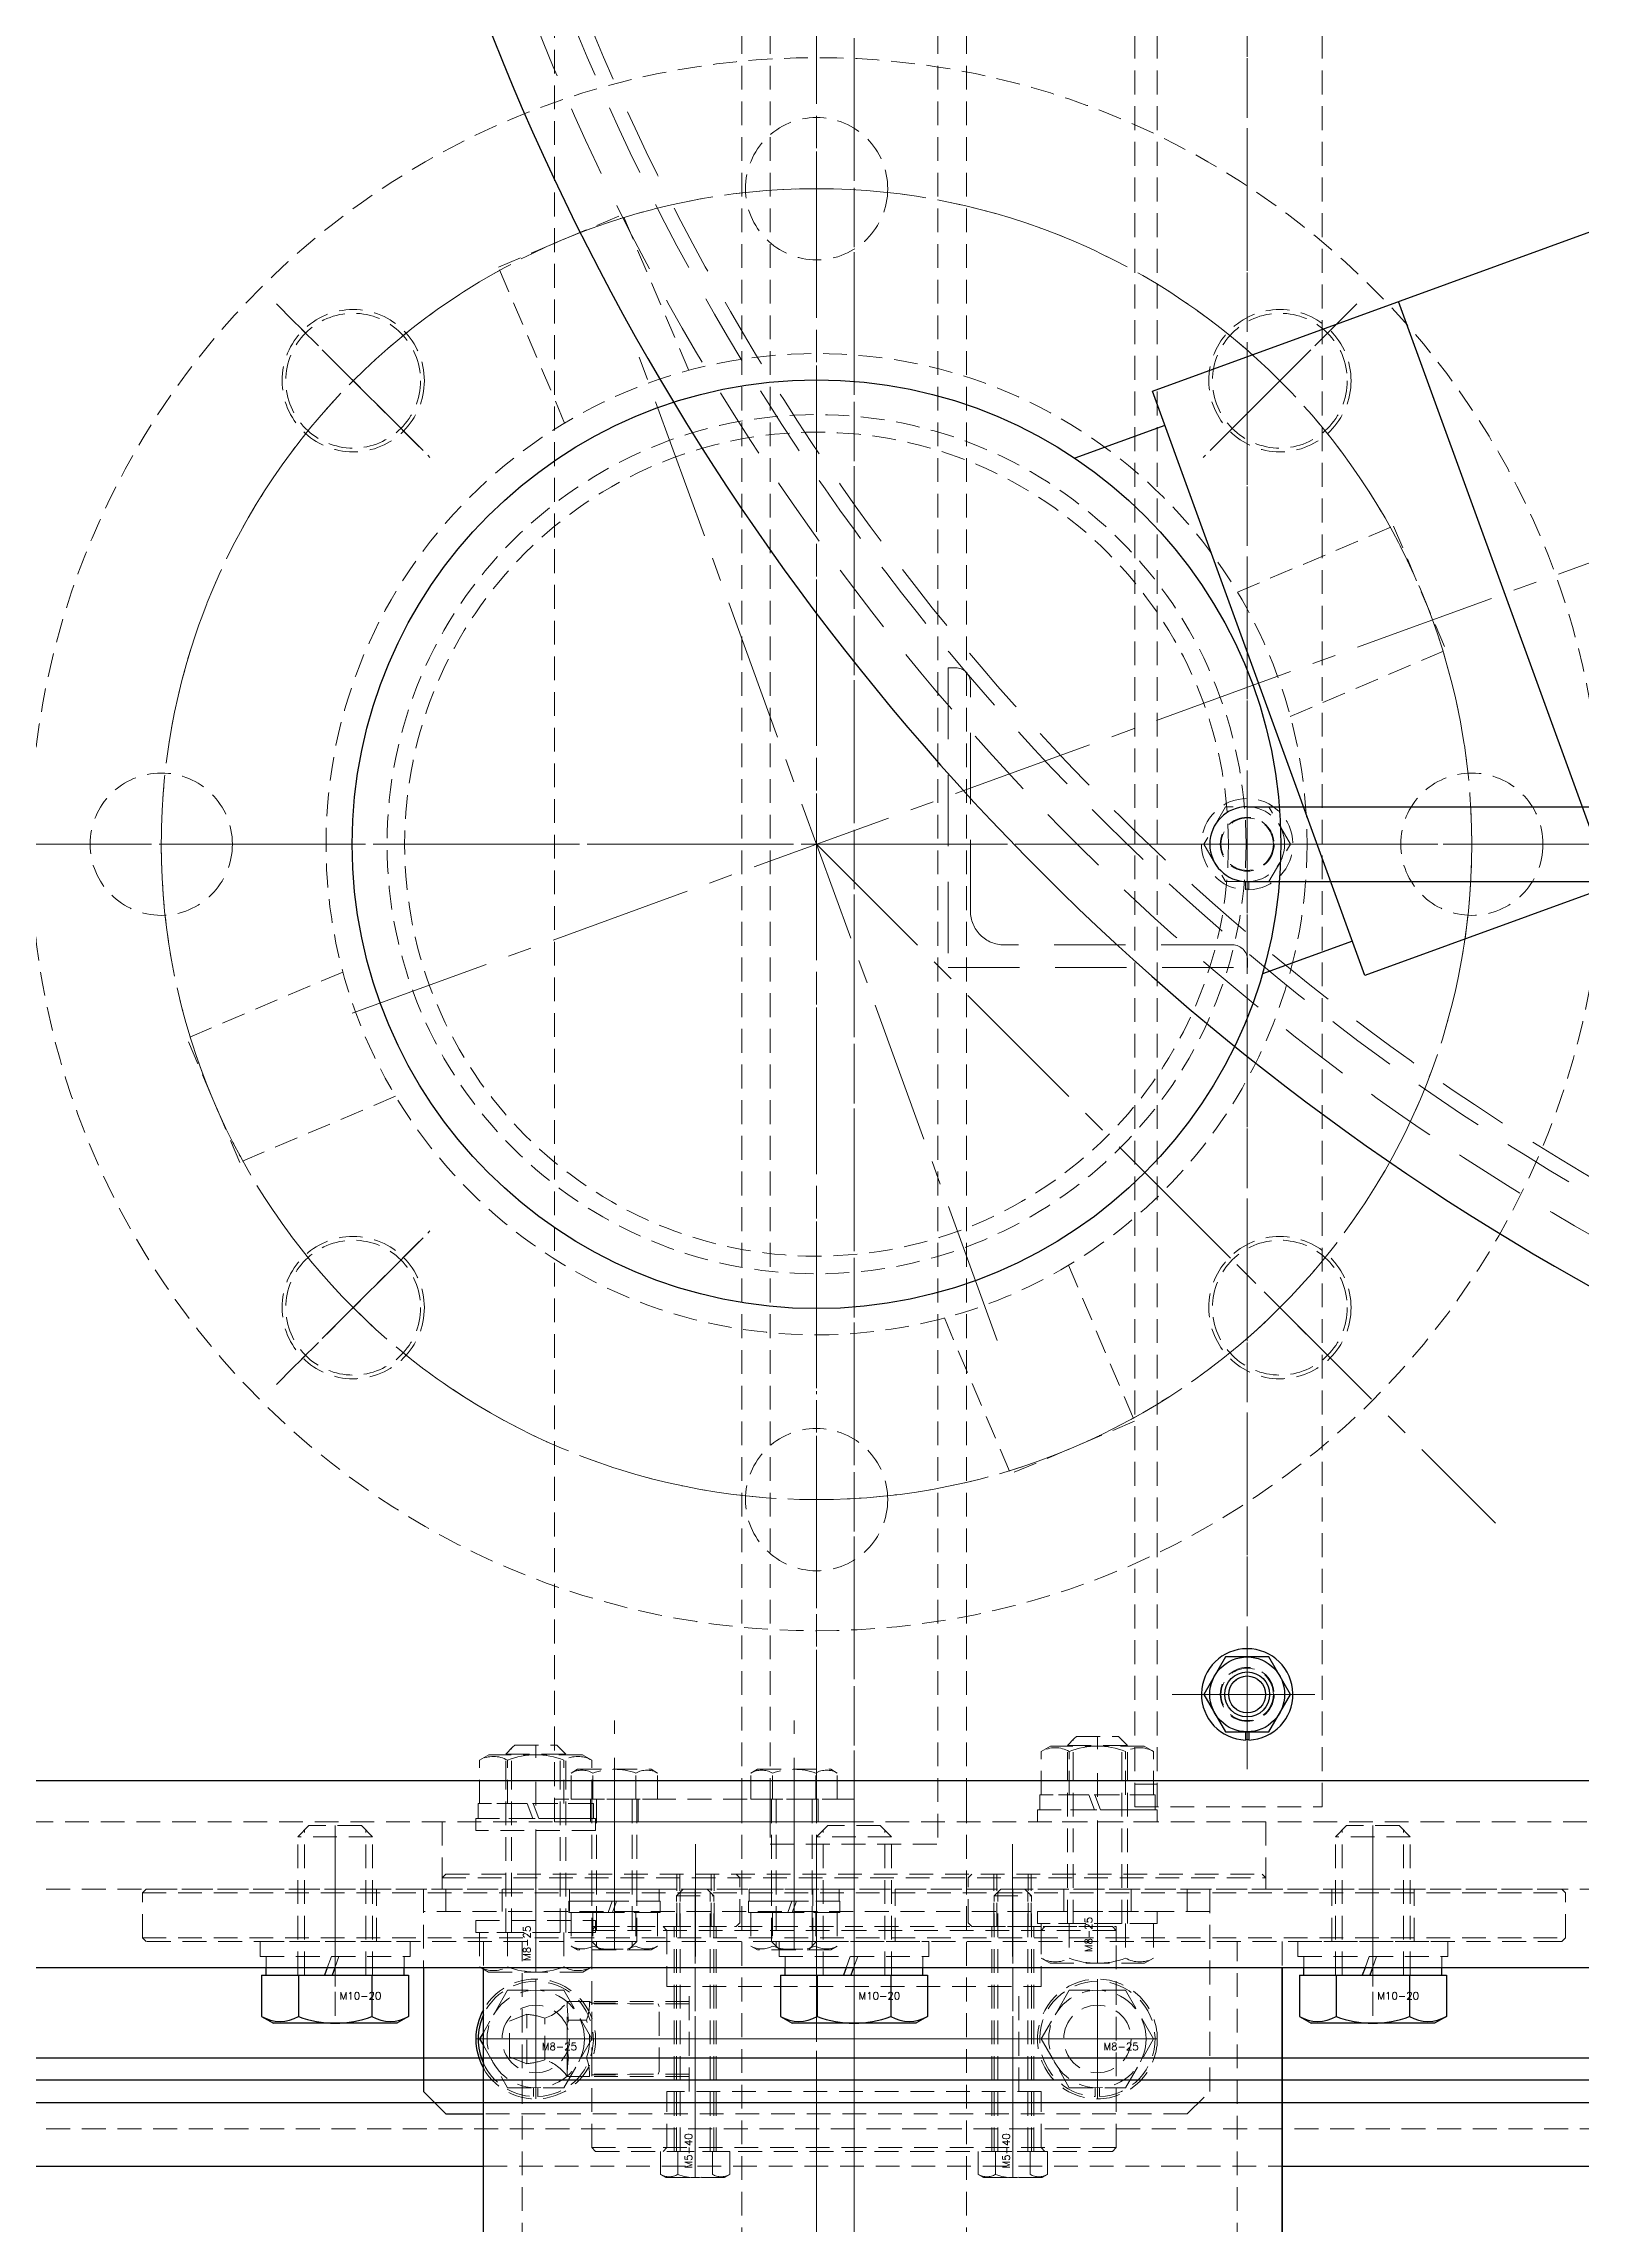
# Model space of a CAD drawing. Header units: millimetres. Extents: x 0 to 10987, y 0 to 7892.
# Drawn here: x 2085.9 to 2291.2, y 6284.7 to 6575.8 of the extents above; entities that cross this region are included whole.
import ezdxf

# ---------------------------------------------------------------- set-up
doc = ezdxf.new("R2010")
doc.units = ezdxf.units.MM
doc.linetypes.add('CENTER2', pattern=[28.575, 19.05, -3.175, 3.175, -3.175])
doc.linetypes.add('HIDDEN2', pattern=[4.7625, 3.175, -1.5875])
for name, color, linetype, lineweight in [('01_外形線', 7, 'Continuous', 25), ('03_かくれ線', 6, 'HIDDEN2', 13), ('04_中心線', 1, 'CENTER2', 9)]:
    doc.layers.add(name, color=color, linetype=linetype, lineweight=lineweight)
doc.styles.add('KSS_TXT', font='txt.shx', dxfattribs={"bigfont": 'extfont2.shx'})

msp = doc.modelspace()

# ---------------------------------------------------------------- linework, layer by layer
at = {"layer": '01_外形線'}
for p, q in [((2295.193, 6463.401), (2266.805, 6541.396)), ((2235.591, 6524.844), (2223.564, 6520.466)), ((2246.578, 6473.942), (2366.578, 6473.942)), ((2246.578, 6463.942), (2366.578, 6463.942)), ((2260.642, 6456.017), (2248.615, 6451.639)), ((2243.691, 6360.442), (2240.805, 6355.442)), ((2249.465, 6360.442), (2243.691, 6360.442)), ((2252.352, 6355.442), (2249.465, 6360.442)), ((2240.805, 6355.442), (2243.691, 6350.442)), ((2249.465, 6350.442), (2252.352, 6355.442)), ((2243.691, 6350.442), (2249.465, 6350.442)), ((2246.353, 6350.442), (2246.353, 6349.346)), ((2246.803, 6350.442), (2246.803, 6349.346)), ((2114.981, 6317.942), (2114.981, 6312.445)), ((2114.981, 6317.942), (2134.611, 6317.942)), ((2115.596, 6317.942), (2115.596, 6318.942)), ((2119.889, 6317.942), (2119.889, 6312.445)), ((2123.75, 6318.942), (2123.386, 6317.942)), ((2124.75, 6318.942), (2124.386, 6317.942)), ((2129.704, 6317.942), (2129.704, 6312.445)), ((2133.996, 6317.942), (2133.996, 6318.942)), ((2134.611, 6317.942), (2134.611, 6312.445)), ((2144.585, 6267.442), (2144.585, 6318.942)), ((2184.263, 6317.942), (2184.263, 6312.445)), ((2184.263, 6317.942), (2203.893, 6317.942)), ((2184.878, 6317.942), (2184.878, 6318.942)), ((2189.171, 6317.942), (2189.171, 6312.445)), ((2193.032, 6318.942), (2192.668, 6317.942)), ((2194.032, 6318.942), (2193.668, 6317.942)), ((2198.986, 6317.942), (2198.986, 6312.445)), ((2203.278, 6317.942), (2203.278, 6318.942)), ((2203.893, 6317.942), (2203.893, 6312.445)), ((2251.228, 6267.442), (2251.228, 6318.942)), ((2251.228, 6318.942), (2251.228, 6267.442)), ((2253.545, 6317.942), (2253.545, 6312.445)), ((2253.545, 6317.942), (2273.175, 6317.942)), ((2254.16, 6317.942), (2254.16, 6318.942)), ((2258.453, 6317.942), (2258.453, 6312.445)), ((2262.314, 6318.942), (2261.95, 6317.942)), ((2263.314, 6318.942), (2262.95, 6317.942)), ((2268.268, 6317.942), (2268.268, 6312.445)), ((2272.56, 6317.942), (2272.56, 6318.942)), ((2273.175, 6317.942), (2273.175, 6312.445)), ((2114.981, 6312.445), (2116.546, 6311.542)), ((2133.046, 6311.542), (2116.546, 6311.542)), ((2134.611, 6312.445), (2133.046, 6311.542)), ((2184.263, 6312.445), (2185.828, 6311.542)), ((2202.328, 6311.542), (2185.828, 6311.542)), ((2203.893, 6312.445), (2202.328, 6311.542)), ((2253.545, 6312.445), (2255.11, 6311.542)), ((2271.61, 6311.542), (2255.11, 6311.542)), ((2273.175, 6312.445), (2271.61, 6311.542)), ((2144.585, 6310.329), (2144.073, 6309.442)), ((2144.073, 6309.442), (2144.585, 6308.555)), ((2029.078, 6306.942), (2829.078, 6306.942)), ((2029.078, 6300.942), (2829.078, 6300.942)), ((2251.228, 6292.442), (2349.078, 6292.442))]:
    msp.add_line(p, q, dxfattribs=at)
msp.add_lwpolyline([(2147.578, 6625.423), (2143.53, 6625.423, 0.4933243), (2133.872, 6612.829, 0.7668698), (2771.284, 6612.829, 0.4933243), (2761.627, 6625.423), (2757.578, 6625.423), (2757.578, 6628.423), (2147.578, 6628.423)], format="xyb", close=True, dxfattribs=at)
msp.add_lwpolyline([(2024.078, 6618.942), (2579.078, 6618.942, -0.4142136), (2589.078, 6608.942), (2589.078, 6328.942, -0.4142136), (2579.078, 6318.942), (2024.078, 6318.942), (2024.078, 6618.942)], format="xyb", dxfattribs=at)
for points in [[(2328.075, 6475.369), (2262.31, 6451.433), (2233.923, 6529.427), (2299.688, 6553.364)], [(2029.078, 6343.942), (2829.078, 6343.942), (2829.078, 6303.942), (2029.078, 6303.942)], [(2034.078, 6263.942), (2824.078, 6263.942), (2829.078, 6268.942), (2829.078, 6303.942), (2029.078, 6303.942), (2029.078, 6268.942)]]:
    msp.add_lwpolyline(points, close=True, dxfattribs=at)
for points in [[(2029.078, 6318.942), (2029.078, 6292.442), (2144.585, 6292.442)], [(2136.578, 6318.942), (2136.578, 6302.442), (2139.578, 6299.442), (2144.585, 6299.442)]]:
    msp.add_lwpolyline(points, dxfattribs=at)
for centre, radius in [((2189.078, 6468.942), 62), ((2246.578, 6355.442), 5), ((2246.578, 6355.442), 3), ((2246.578, 6355.442), 2.458)]:
    msp.add_circle(centre, radius, dxfattribs=at)
for centre, radius, start, end in [((2246.578, 6468.942), 5, 90, 270), ((2246.578, 6355.442), 6.1, 272.11385, 267.88615), ((2246.578, 6355.442), 6, 267.88615, 272.1491), ((2117.435, 6316.695), 4.907, 240.00001, 299.99999), ((2124.796, 6325.321), 13.779, 249.136, 290.864), ((2132.157, 6316.695), 4.907, 240.00001, 299.99999), ((2151.578, 6309.442), 8, 150.94678, 209.05322), ((2151.578, 6309.442), 7.7, 155.26154, 204.73846), ((2186.717, 6316.695), 4.907, 240.00001, 299.99999), ((2194.078, 6325.321), 13.779, 249.136, 290.864), ((2201.439, 6316.695), 4.907, 240.00001, 299.99999), ((2255.999, 6316.695), 4.907, 240.00001, 299.99999), ((2263.36, 6325.321), 13.779, 249.136, 290.864), ((2270.721, 6316.695), 4.907, 240.00001, 299.99999)]:
    msp.add_arc(centre, radius, start, end, dxfattribs=at)
at = {"layer": '03_かくれ線'}
for p, q in [((2179.078, 6601.442), (2179.078, 6341.442)), ((2182.898, 6601.442), (2182.898, 6335.442)), ((2205.258, 6601.442), (2205.258, 6335.442)), ((2209.078, 6601.442), (2209.078, 6341.442)), ((2154.078, 6338.442), (2154.078, 6599.442)), ((2194.078, 6599.442), (2194.078, 6338.442)), ((2231.578, 6340.442), (2231.578, 6597.442)), ((2234.578, 6340.442), (2234.578, 6597.442)), ((2256.578, 6340.442), (2256.578, 6597.442)), ((2246.578, 6346.842), (2246.578, 6591.042)), ((2243.691, 6473.942), (2240.805, 6468.942)), ((2249.465, 6473.942), (2243.691, 6473.942)), ((2252.352, 6468.942), (2249.465, 6473.942)), ((2237.978, 6468.942), (2255.178, 6468.942)), ((2240.805, 6468.942), (2243.691, 6463.942)), ((2249.465, 6463.942), (2252.352, 6468.942)), ((2243.691, 6463.942), (2249.465, 6463.942)), ((2246.353, 6463.942), (2246.353, 6462.846)), ((2246.803, 6463.942), (2246.803, 6462.846)), ((2237.978, 6355.442), (2255.178, 6355.442)), ((2222.578, 6348.642), (2223.478, 6349.542)), ((2223.328, 6344.542), (2223.328, 6349.392)), ((2223.478, 6349.542), (2223.778, 6349.842)), ((2223.778, 6349.842), (2229.378, 6349.842)), ((2229.678, 6349.542), (2229.378, 6349.842)), ((2230.578, 6348.642), (2229.678, 6349.542)), ((2229.828, 6344.542), (2229.828, 6349.392)), ((2144.073, 6346.654), (2145.328, 6347.379)), ((2144.073, 6340.879), (2144.073, 6346.654)), ((2157.828, 6347.379), (2145.328, 6347.379)), ((2147.578, 6347.479), (2148.478, 6348.379)), ((2147.578, 6347.479), (2155.578, 6347.479)), ((2147.578, 6343.379), (2147.578, 6347.479)), ((2147.825, 6340.879), (2147.825, 6346.654)), ((2148.328, 6343.379), (2148.328, 6348.229)), ((2148.478, 6348.379), (2148.778, 6348.679)), ((2148.778, 6348.679), (2154.378, 6348.679)), ((2154.678, 6348.379), (2154.378, 6348.679)), ((2155.578, 6347.479), (2154.678, 6348.379)), ((2154.828, 6343.379), (2154.828, 6348.229)), ((2155.331, 6340.879), (2155.331, 6346.654)), ((2155.578, 6343.379), (2155.578, 6347.479)), ((2159.084, 6346.654), (2157.828, 6347.379)), ((2159.084, 6340.879), (2159.084, 6346.654)), ((2219.073, 6347.817), (2220.328, 6348.542)), ((2219.073, 6342.042), (2219.073, 6347.817)), ((2232.828, 6348.542), (2220.328, 6348.542)), ((2222.578, 6348.642), (2230.578, 6348.642)), ((2222.578, 6344.542), (2222.578, 6348.642)), ((2222.825, 6342.042), (2222.825, 6347.817)), ((2230.331, 6342.042), (2230.331, 6347.817)), ((2230.578, 6344.542), (2230.578, 6348.642)), ((2234.084, 6347.817), (2232.828, 6348.542)), ((2234.084, 6342.042), (2234.084, 6347.817)), ((2156.305, 6344.938), (2157.178, 6345.442)), ((2156.305, 6341.442), (2156.305, 6344.938)), ((2157.178, 6345.442), (2166.978, 6345.442)), ((2159.191, 6341.442), (2159.191, 6344.938)), ((2164.965, 6341.442), (2164.965, 6344.938)), ((2167.852, 6344.938), (2166.978, 6345.442)), ((2167.852, 6341.442), (2167.852, 6344.938)), ((2180.305, 6344.938), (2181.178, 6345.442)), ((2180.305, 6341.442), (2180.305, 6344.938)), ((2181.178, 6345.442), (2190.978, 6345.442)), ((2183.191, 6341.442), (2183.191, 6344.938)), ((2188.965, 6341.442), (2188.965, 6344.938)), ((2191.852, 6344.938), (2190.978, 6345.442)), ((2191.852, 6341.442), (2191.852, 6344.938)), ((2222.578, 6324.842), (2222.578, 6344.542)), ((2223.328, 6324.842), (2223.328, 6344.542)), ((2229.828, 6324.842), (2229.828, 6344.542)), ((2230.578, 6324.842), (2230.578, 6344.542)), ((2150.45, 6340.879), (2143.878, 6340.879)), ((2143.878, 6340.879), (2143.878, 6338.879)), ((2159.084, 6340.879), (2144.073, 6340.879)), ((2147.578, 6323.679), (2147.578, 6343.379)), ((2148.328, 6323.679), (2148.328, 6343.379)), ((2151.178, 6338.879), (2150.45, 6340.879)), ((2159.278, 6340.879), (2151.25, 6340.879)), ((2151.978, 6338.879), (2151.25, 6340.879)), ((2194.078, 6341.442), (2154.078, 6341.442)), ((2154.828, 6323.679), (2154.828, 6343.379)), ((2155.578, 6323.679), (2155.578, 6343.379)), ((2156.305, 6341.442), (2167.852, 6341.442)), ((2158.878, 6338.442), (2158.878, 6341.442)), ((2159.078, 6341.442), (2159.078, 6328.842)), ((2159.278, 6338.879), (2159.278, 6340.879)), ((2159.678, 6341.442), (2159.678, 6321.842)), ((2164.478, 6341.442), (2164.478, 6321.842)), ((2165.078, 6341.442), (2165.078, 6328.842)), ((2165.278, 6338.442), (2165.278, 6341.442)), ((2179.078, 6341.442), (2179.078, 6282.442)), ((2180.305, 6341.442), (2191.852, 6341.442)), ((2182.878, 6338.442), (2182.878, 6341.442)), ((2183.078, 6341.442), (2183.078, 6328.842)), ((2183.678, 6341.442), (2183.678, 6321.842)), ((2188.478, 6341.442), (2188.478, 6321.842)), ((2189.078, 6341.442), (2189.078, 6328.842)), ((2189.278, 6338.442), (2189.278, 6341.442)), ((2209.078, 6341.442), (2209.078, 6282.442)), ((2225.45, 6342.042), (2218.878, 6342.042)), ((2218.878, 6342.042), (2218.878, 6340.042)), ((2234.084, 6342.042), (2219.073, 6342.042)), ((2226.178, 6340.042), (2225.45, 6342.042)), ((2234.278, 6342.042), (2226.25, 6342.042)), ((2226.978, 6340.042), (2226.25, 6342.042)), ((2231.578, 6343.442), (2234.578, 6343.442)), ((2234.278, 6340.042), (2234.278, 6342.042)), ((2119.796, 6336.442), (2121.296, 6337.942)), ((2128.296, 6337.942), (2121.296, 6337.942)), ((2129.796, 6336.442), (2128.296, 6337.942)), ((2139.078, 6338.442), (2139.078, 6329.442)), ((2143.578, 6338.879), (2159.578, 6338.879)), ((2143.578, 6338.879), (2143.578, 6337.279)), ((2151.178, 6338.879), (2143.878, 6338.879)), ((2159.278, 6338.879), (2151.978, 6338.879)), ((2194.078, 6338.442), (2154.078, 6338.442)), ((2159.578, 6338.879), (2159.578, 6337.279)), ((2189.078, 6336.442), (2190.578, 6337.942)), ((2197.578, 6337.942), (2190.578, 6337.942)), ((2199.078, 6336.442), (2197.578, 6337.942)), ((2218.578, 6340.042), (2234.578, 6340.042)), ((2218.578, 6340.042), (2218.578, 6338.442)), ((2234.578, 6338.442), (2218.578, 6338.442)), ((2226.178, 6340.042), (2218.878, 6340.042)), ((2234.278, 6340.042), (2226.978, 6340.042)), ((2231.578, 6340.442), (2256.578, 6340.442)), ((2234.578, 6340.042), (2234.578, 6338.442)), ((2249.078, 6338.442), (2249.078, 6329.442)), ((2258.36, 6336.442), (2259.86, 6337.942)), ((2266.86, 6337.942), (2259.86, 6337.942)), ((2268.36, 6336.442), (2266.86, 6337.942)), ((2119.796, 6317.942), (2119.796, 6336.442)), ((2129.796, 6336.442), (2119.796, 6336.442)), ((2120.696, 6317.942), (2120.696, 6337.342)), ((2128.896, 6317.942), (2128.896, 6337.342)), ((2129.796, 6317.942), (2129.796, 6336.442)), ((2159.578, 6337.279), (2143.578, 6337.279)), ((2182.898, 6335.442), (2205.258, 6335.442)), ((2189.078, 6317.942), (2189.078, 6336.442)), ((2199.078, 6336.442), (2189.078, 6336.442)), ((2189.978, 6317.942), (2189.978, 6337.342)), ((2198.178, 6317.942), (2198.178, 6337.342)), ((2199.078, 6317.942), (2199.078, 6336.442)), ((2258.36, 6317.942), (2258.36, 6336.442)), ((2268.36, 6336.442), (2258.36, 6336.442)), ((2259.26, 6317.942), (2259.26, 6337.342)), ((2267.46, 6317.942), (2267.46, 6337.342)), ((2268.36, 6317.942), (2268.36, 6336.442)), ((2099.078, 6328.942), (2099.578, 6329.442)), ((2099.578, 6329.442), (2288.578, 6329.442)), ((2130.296, 6322.442), (2130.296, 6329.442)), ((2136.578, 6329.442), (2136.578, 6318.942)), ((2241.578, 6329.442), (2136.578, 6329.442)), ((2139.578, 6331.442), (2139.078, 6330.942)), ((2139.078, 6329.442), (2139.078, 6330.942)), ((2139.078, 6330.942), (2249.078, 6330.942)), ((2139.578, 6331.442), (2248.578, 6331.442)), ((2139.578, 6329.442), (2139.578, 6326.442)), ((2147.078, 6329.442), (2147.078, 6326.442)), ((2156.078, 6329.442), (2156.078, 6326.442)), ((2156.078, 6327.842), (2156.078, 6329.442)), ((2156.078, 6329.442), (2168.078, 6329.442)), ((2168.078, 6327.842), (2168.078, 6329.442)), ((2170.365, 6328.542), (2171.265, 6329.442)), ((2170.401, 6324.442), (2170.401, 6331.442)), ((2170.801, 6324.442), (2170.801, 6331.442)), ((2170.865, 6294.442), (2170.865, 6329.042)), ((2171.265, 6329.442), (2174.465, 6329.442)), ((2175.365, 6328.542), (2174.465, 6329.442)), ((2174.865, 6294.442), (2174.865, 6329.042)), ((2175.001, 6324.442), (2175.001, 6331.442)), ((2175.401, 6324.442), (2175.401, 6331.442)), ((2178.828, 6330.942), (2178.328, 6331.442)), ((2178.828, 6324.942), (2178.828, 6330.942)), ((2180.078, 6327.842), (2180.078, 6329.442)), ((2180.078, 6329.442), (2192.078, 6329.442)), ((2188.578, 6322.442), (2188.578, 6329.442)), ((2192.078, 6327.842), (2192.078, 6329.442)), ((2199.578, 6322.442), (2199.578, 6329.442)), ((2209.328, 6330.942), (2209.828, 6331.442)), ((2209.328, 6324.942), (2209.328, 6330.942)), ((2212.755, 6324.442), (2212.755, 6331.442)), ((2212.791, 6328.542), (2213.691, 6329.442)), ((2213.155, 6324.442), (2213.155, 6331.442)), ((2213.291, 6294.442), (2213.291, 6329.042)), ((2213.691, 6329.442), (2216.891, 6329.442)), ((2217.791, 6328.542), (2216.891, 6329.442)), ((2217.291, 6294.442), (2217.291, 6329.042)), ((2217.355, 6324.442), (2217.355, 6331.442)), ((2217.755, 6324.442), (2217.755, 6331.442)), ((2222.078, 6329.442), (2222.078, 6326.442)), ((2231.078, 6329.442), (2231.078, 6326.442)), ((2238.578, 6329.442), (2238.578, 6326.442)), ((2241.578, 6302.442), (2241.578, 6329.442)), ((2248.578, 6331.442), (2249.078, 6330.942)), ((2249.078, 6330.942), (2249.078, 6329.442)), ((2257.86, 6322.442), (2257.86, 6329.442)), ((2268.86, 6322.442), (2268.86, 6329.442)), ((2289.078, 6328.942), (2288.578, 6329.442)), ((2099.078, 6322.942), (2099.078, 6328.942)), ((2099.078, 6328.942), (2289.078, 6328.942)), ((2241.578, 6326.442), (2136.578, 6326.442)), ((2161.778, 6327.842), (2155.978, 6327.842)), ((2155.978, 6326.342), (2155.978, 6327.842)), ((2161.232, 6326.342), (2155.978, 6326.342)), ((2156.078, 6327.842), (2168.078, 6327.842)), ((2156.305, 6326.342), (2156.305, 6321.846)), ((2167.852, 6326.342), (2156.305, 6326.342)), ((2159.078, 6322.442), (2159.078, 6328.842)), ((2159.191, 6326.342), (2159.191, 6321.846)), ((2161.778, 6327.842), (2161.232, 6326.342)), ((2162.378, 6327.842), (2161.832, 6326.342)), ((2168.178, 6326.342), (2161.832, 6326.342)), ((2162.078, 6326.342), (2162.078, 6327.842)), ((2162.078, 6321.342), (2162.078, 6326.342)), ((2168.178, 6327.842), (2162.378, 6327.842)), ((2164.965, 6326.342), (2164.965, 6321.846)), ((2165.078, 6322.442), (2165.078, 6328.842)), ((2167.852, 6326.342), (2167.852, 6321.846)), ((2168.178, 6327.842), (2168.178, 6326.342)), ((2170.365, 6328.542), (2175.365, 6328.542)), ((2170.365, 6294.442), (2170.365, 6328.542)), ((2175.365, 6294.442), (2175.365, 6328.542)), ((2185.778, 6327.842), (2179.978, 6327.842)), ((2179.978, 6326.342), (2179.978, 6327.842)), ((2185.232, 6326.342), (2179.978, 6326.342)), ((2180.078, 6327.842), (2192.078, 6327.842)), ((2180.305, 6326.342), (2180.305, 6321.846)), ((2191.852, 6326.342), (2180.305, 6326.342)), ((2183.078, 6322.442), (2183.078, 6328.842)), ((2183.191, 6326.342), (2183.191, 6321.846)), ((2185.778, 6327.842), (2185.232, 6326.342)), ((2186.378, 6327.842), (2185.832, 6326.342)), ((2192.178, 6326.342), (2185.832, 6326.342)), ((2186.078, 6326.342), (2186.078, 6327.842)), ((2186.078, 6321.342), (2186.078, 6326.342)), ((2192.178, 6327.842), (2186.378, 6327.842)), ((2188.965, 6326.342), (2188.965, 6321.846)), ((2189.078, 6322.442), (2189.078, 6328.842)), ((2191.852, 6326.342), (2191.852, 6321.846)), ((2192.178, 6327.842), (2192.178, 6326.342)), ((2212.791, 6328.542), (2217.791, 6328.542)), ((2212.791, 6294.442), (2212.791, 6328.542)), ((2217.791, 6294.442), (2217.791, 6328.542)), ((2218.578, 6326.442), (2234.578, 6326.442)), ((2218.578, 6326.442), (2218.578, 6324.842)), ((2234.578, 6326.442), (2234.578, 6324.842)), ((2289.078, 6322.942), (2289.078, 6328.942)), ((2143.578, 6325.279), (2159.578, 6325.279)), ((2143.578, 6325.279), (2143.578, 6323.679)), ((2159.578, 6323.679), (2143.578, 6323.679)), ((2159.084, 6323.679), (2144.073, 6323.679)), ((2144.073, 6323.679), (2144.073, 6319.075)), ((2147.825, 6323.679), (2147.825, 6319.075)), ((2155.331, 6323.679), (2155.331, 6319.075)), ((2159.078, 6324.442), (2178.328, 6324.442)), ((2159.078, 6324.442), (2159.078, 6322.442)), ((2159.078, 6323.942), (2159.578, 6324.442)), ((2159.078, 6294.942), (2159.078, 6323.942)), ((2159.078, 6323.942), (2194.078, 6323.942)), ((2159.084, 6323.679), (2159.084, 6319.075)), ((2159.578, 6325.279), (2159.578, 6323.679)), ((2159.578, 6324.442), (2194.078, 6324.442)), ((2169.078, 6323.942), (2168.578, 6324.442)), ((2169.078, 6323.942), (2169.078, 6316.442)), ((2170.065, 6294.442), (2170.065, 6324.442)), ((2175.665, 6294.442), (2175.665, 6324.442)), ((2178.328, 6324.442), (2178.828, 6324.942)), ((2228.578, 6324.442), (2194.078, 6324.442)), ((2229.078, 6323.942), (2194.078, 6323.942)), ((2209.828, 6324.442), (2209.328, 6324.942)), ((2209.828, 6324.442), (2229.078, 6324.442)), ((2212.491, 6294.442), (2212.491, 6324.442)), ((2218.091, 6294.442), (2218.091, 6324.442)), ((2234.578, 6324.842), (2218.578, 6324.842)), ((2234.084, 6324.842), (2219.073, 6324.842)), ((2219.073, 6324.842), (2219.073, 6320.238)), ((2219.078, 6323.942), (2219.578, 6324.442)), ((2219.078, 6323.942), (2219.078, 6316.442)), ((2222.825, 6324.842), (2222.825, 6320.238)), ((2229.078, 6323.942), (2228.578, 6324.442)), ((2229.078, 6324.442), (2229.078, 6322.442)), ((2229.078, 6294.942), (2229.078, 6323.942)), ((2230.331, 6324.842), (2230.331, 6320.238)), ((2234.084, 6324.842), (2234.084, 6320.238)), ((2099.578, 6322.442), (2099.078, 6322.942)), ((2099.078, 6322.942), (2289.078, 6322.942)), ((2288.578, 6322.442), (2099.578, 6322.442)), ((2114.796, 6322.442), (2134.796, 6322.442)), ((2114.796, 6320.442), (2114.796, 6322.442)), ((2114.796, 6320.442), (2134.796, 6320.442)), ((2115.596, 6320.442), (2115.596, 6318.942)), ((2123.75, 6318.942), (2124.296, 6320.442)), ((2124.75, 6318.942), (2125.296, 6320.442)), ((2133.996, 6320.442), (2133.996, 6318.942)), ((2134.796, 6320.442), (2134.796, 6322.442)), ((2144.585, 6322.442), (2144.585, 6318.942)), ((2149.781, 6267.442), (2149.781, 6322.442)), ((2156.305, 6321.846), (2157.178, 6321.342)), ((2166.978, 6321.342), (2157.178, 6321.342)), ((2159.078, 6322.442), (2160.078, 6321.442)), ((2159.078, 6322.442), (2165.078, 6322.442)), ((2160.078, 6321.442), (2164.078, 6321.442)), ((2165.078, 6322.442), (2164.078, 6321.442)), ((2167.852, 6321.846), (2166.978, 6321.342)), ((2180.305, 6321.846), (2181.178, 6321.342)), ((2190.978, 6321.342), (2181.178, 6321.342)), ((2183.078, 6322.442), (2184.078, 6321.442)), ((2183.078, 6322.442), (2189.078, 6322.442)), ((2184.078, 6322.442), (2204.078, 6322.442)), ((2184.078, 6320.442), (2184.078, 6322.442)), ((2184.078, 6321.442), (2188.078, 6321.442)), ((2184.078, 6320.442), (2204.078, 6320.442)), ((2184.878, 6320.442), (2184.878, 6318.942)), ((2189.078, 6322.442), (2188.078, 6321.442)), ((2191.852, 6321.846), (2190.978, 6321.342)), ((2193.032, 6318.942), (2193.578, 6320.442)), ((2194.032, 6318.942), (2194.578, 6320.442)), ((2194.078, 6267.442), (2194.078, 6322.442)), ((2203.278, 6320.442), (2203.278, 6318.942)), ((2204.078, 6320.442), (2204.078, 6322.442)), ((2245.228, 6267.442), (2245.228, 6322.442)), ((2251.228, 6322.442), (2251.228, 6318.942)), ((2253.36, 6322.442), (2273.36, 6322.442)), ((2253.36, 6320.442), (2253.36, 6322.442)), ((2253.36, 6320.442), (2273.36, 6320.442)), ((2254.16, 6320.442), (2254.16, 6318.942)), ((2262.314, 6318.942), (2262.86, 6320.442)), ((2263.314, 6318.942), (2263.86, 6320.442)), ((2272.56, 6320.442), (2272.56, 6318.942)), ((2273.36, 6320.442), (2273.36, 6322.442)), ((2288.578, 6322.442), (2289.078, 6322.942)), ((2144.073, 6319.075), (2145.278, 6318.379)), ((2145.278, 6318.379), (2157.878, 6318.379)), ((2159.084, 6319.075), (2157.878, 6318.379)), ((2219.073, 6320.238), (2220.278, 6319.542)), ((2220.278, 6319.542), (2232.878, 6319.542)), ((2234.084, 6320.238), (2232.878, 6319.542)), ((2147.825, 6315.942), (2144.585, 6310.329)), ((2155.331, 6315.942), (2147.825, 6315.942)), ((2151.578, 6316.942), (2151.578, 6301.942)), ((2151.578, 6303.842), (2151.578, 6315.042)), ((2159.084, 6309.442), (2155.331, 6315.942)), ((2155.778, 6304.442), (2155.778, 6314.442)), ((2155.778, 6314.442), (2158.778, 6314.442)), ((2159.078, 6314.242), (2158.778, 6314.442)), ((2172.078, 6314.442), (2159.078, 6314.442)), ((2169.078, 6316.442), (2219.078, 6316.442)), ((2172.078, 6302.442), (2172.078, 6316.442)), ((2216.078, 6302.442), (2216.078, 6316.442)), ((2222.825, 6315.942), (2219.073, 6309.442)), ((2230.331, 6315.942), (2222.825, 6315.942)), ((2226.578, 6316.942), (2226.578, 6301.942)), ((2226.578, 6303.842), (2226.578, 6315.042)), ((2234.084, 6309.442), (2230.331, 6315.942)), ((2148.078, 6311.842), (2150.378, 6312.742)), ((2148.078, 6307.042), (2148.078, 6311.842)), ((2150.378, 6306.142), (2150.378, 6312.742)), ((2152.815, 6306.671), (2152.815, 6312.213)), ((2155.949, 6311.942), (2158.357, 6311.942)), ((2159.078, 6314.242), (2167.908, 6314.144)), ((2159.078, 6304.642), (2159.078, 6314.242)), ((2172.078, 6314.142), (2159.078, 6314.142)), ((2159.078, 6305.111), (2159.078, 6313.773)), ((2168.078, 6313.773), (2167.908, 6314.144)), ((2168.078, 6305.111), (2168.078, 6313.773)), ((2147.578, 6309.442), (2169.078, 6309.442)), ((2155.331, 6302.942), (2159.084, 6309.442)), ((2219.073, 6309.442), (2222.825, 6302.942)), ((2230.331, 6302.942), (2234.084, 6309.442)), ((2144.585, 6308.555), (2147.825, 6302.942)), ((2148.078, 6307.042), (2150.378, 6306.142)), ((2155.949, 6306.942), (2158.357, 6306.942)), ((2147.825, 6302.942), (2155.331, 6302.942)), ((2151.278, 6302.942), (2151.278, 6301.748)), ((2151.878, 6302.942), (2151.878, 6301.748)), ((2155.778, 6304.442), (2158.778, 6304.442)), ((2172.078, 6304.742), (2159.078, 6304.742)), ((2159.078, 6304.642), (2167.909, 6304.742)), ((2172.078, 6304.442), (2159.078, 6304.442)), ((2168.078, 6305.111), (2167.908, 6304.739)), ((2222.825, 6302.942), (2230.331, 6302.942)), ((2226.278, 6302.942), (2226.278, 6301.748)), ((2226.878, 6302.942), (2226.878, 6301.748)), ((2169.078, 6294.942), (2169.078, 6302.442)), ((2219.078, 6302.442), (2169.078, 6302.442)), ((2219.078, 6294.942), (2219.078, 6302.442)), ((2238.578, 6299.442), (2241.578, 6302.442)), ((2029.078, 6297.442), (2349.078, 6297.442)), ((2238.578, 6299.442), (2144.585, 6299.442)), ((2159.078, 6294.942), (2194.078, 6294.942)), ((2159.078, 6294.942), (2159.578, 6294.442)), ((2159.578, 6294.442), (2194.078, 6294.442)), ((2168.246, 6294.442), (2168.246, 6291.357)), ((2177.484, 6294.442), (2168.246, 6294.442)), ((2168.578, 6294.442), (2169.078, 6294.942)), ((2170.556, 6294.442), (2170.556, 6291.357)), ((2175.174, 6294.442), (2175.174, 6291.357)), ((2177.484, 6294.442), (2177.484, 6291.357)), ((2229.078, 6294.942), (2194.078, 6294.942)), ((2228.578, 6294.442), (2194.078, 6294.442)), ((2210.673, 6294.442), (2210.673, 6291.357)), ((2219.91, 6294.442), (2210.673, 6294.442)), ((2212.982, 6294.442), (2212.982, 6291.357)), ((2217.601, 6294.442), (2217.601, 6291.357)), ((2219.578, 6294.442), (2219.078, 6294.942)), ((2219.91, 6294.442), (2219.91, 6291.357)), ((2229.078, 6294.942), (2228.578, 6294.442)), ((2144.585, 6292.442), (2251.228, 6292.442)), ((2168.246, 6291.357), (2168.965, 6290.942)), ((2177.484, 6291.357), (2176.765, 6290.942)), ((2210.673, 6291.357), (2211.391, 6290.942)), ((2219.91, 6291.357), (2219.191, 6290.942)), ((2168.965, 6290.942), (2176.765, 6290.942)), ((2211.391, 6290.942), (2219.191, 6290.942))]:
    msp.add_line(p, q, dxfattribs=at)
at = {"layer": '03_かくれ線', "transparency": 33554559}
for p, q in [((2189.078, 6343.942), (2189.078, 6593.942)), ((2189.078, 6570.942), (2189.078, 6541.942)), ((2146.605, 6545.97), (2163.174, 6553.003)), ((2172.013, 6532.18), (2163.174, 6553.003)), ((2155.443, 6525.147), (2146.605, 6545.97)), ((2116.953, 6541.067), (2137.459, 6520.561)), ((2261.203, 6541.067), (2240.697, 6520.561)), ((2245.283, 6502.577), (2266.106, 6511.415)), ((2266.106, 6511.415), (2273.139, 6494.846)), ((2252.316, 6486.008), (2273.139, 6494.846)), ((2314.078, 6468.942), (2064.078, 6468.942)), ((2087.078, 6468.942), (2116.078, 6468.942)), ((2291.078, 6468.942), (2262.078, 6468.942)), ((2125.84, 6451.876), (2105.017, 6443.038)), ((2112.051, 6426.468), (2105.017, 6443.038)), ((2132.874, 6435.307), (2112.051, 6426.468)), ((2116.953, 6396.817), (2137.459, 6417.323)), ((2261.203, 6396.817), (2240.697, 6417.323)), ((2222.713, 6412.737), (2231.552, 6391.914)), ((2206.144, 6405.704), (2214.983, 6384.881)), ((2189.078, 6366.942), (2189.078, 6395.942)), ((2231.552, 6391.914), (2214.983, 6384.881))]:
    msp.add_line(p, q, dxfattribs=at)
at = {"layer": '03_かくれ線', "ltscale": 3, "transparency": 33554559}
msp.add_lwpolyline([(2206.63, 6492.496), (2206.63, 6452.496), (2246.63, 6452.496), (2246.63, 6453.496, 0.4118419), (2244.63, 6455.496), (2214.13, 6455.496, -0.4142136), (2209.63, 6459.996), (2209.63, 6490.496, 0.4118419), (2207.63, 6492.496), (2206.63, 6492.496)], format="xyb", dxfattribs=at)
at = {"layer": '03_かくれ線'}
msp.add_lwpolyline([(2029.078, 6329.442), (2349.078, 6329.442), (2349.078, 6338.442), (2029.078, 6338.442), (2029.078, 6329.442)], dxfattribs=at)
at = {"layer": '03_かくれ線', "transparency": 33554559}
for centre, radius in [((2189.078, 6468.942), 105), ((2189.078, 6556.442), 9.5), ((2189.078, 6468.942), 87.5), ((2127.206, 6530.814), 9.5), ((2250.95, 6530.814), 9.5), ((2189.078, 6468.942), 65.5), ((2189.078, 6468.942), 57.35), ((2101.578, 6468.942), 9.5), ((2276.578, 6468.942), 9.5), ((2127.206, 6407.07), 9.5), ((2250.95, 6407.07), 9.5), ((2189.078, 6381.442), 9.5)]:
    msp.add_circle(centre, radius, dxfattribs=at)
at = {"layer": '03_かくれ線'}
for centre, radius in [((2127.206, 6530.814), 9), ((2250.95, 6530.814), 9), ((2189.078, 6468.942), 55), ((2246.578, 6468.942), 5), ((2246.578, 6468.942), 3.6), ((2246.578, 6468.942), 3.5), ((2127.206, 6407.07), 9), ((2250.95, 6407.07), 9), ((2246.578, 6355.442), 3.6), ((2246.578, 6355.442), 3.5), ((2246.578, 6355.442), 2.458), ((2226.578, 6309.442), 8), ((2151.578, 6309.442), 6.5), ((2226.578, 6309.442), 6.5), ((2151.578, 6309.442), 4.5), ((2151.578, 6309.442), 4.5), ((2226.578, 6309.442), 4.5), ((2226.578, 6309.442), 4.5)]:
    msp.add_circle(centre, radius, dxfattribs=at)
at = {"layer": '03_かくれ線', "ltscale": 3, "transparency": 33554559}
for radius, start, end in [(324, 188.74896, 349.18729), (319.319, 188.87824, 349.02683), (317.319, 189.04728, 348.95681)]:
    msp.add_arc((2452.578, 6698.444), radius, start, end, dxfattribs=at)
at = {"layer": '03_かくれ線'}
for centre, radius, start, end in [((2246.578, 6468.942), 6.1, 272.11385, 267.88615), ((2246.578, 6468.942), 6, 267.88615, 272.1491), ((2145.949, 6343.404), 3.753, 60.00001, 119.99999), ((2151.578, 6337.303), 10.077, 68.13461, 111.86539), ((2157.207, 6343.404), 3.753, 60.00001, 119.99999), ((2220.949, 6344.567), 3.753, 60.00001, 119.99999), ((2226.578, 6338.465), 10.077, 68.13461, 111.86539), ((2232.207, 6344.567), 3.753, 60.00001, 119.99999), ((2157.748, 6342.438), 2.887, 60.00001, 119.99999), ((2162.078, 6336.928), 8.514, 70.18087, 109.81913), ((2166.408, 6342.438), 2.887, 60.00001, 119.99999), ((2181.748, 6342.438), 2.887, 60.00001, 119.99999), ((2186.078, 6336.928), 8.514, 70.18087, 109.81913), ((2190.408, 6342.438), 2.887, 60.00001, 119.99999), ((2157.748, 6324.346), 2.887, 240.00001, 299.99999), ((2162.078, 6329.856), 8.514, 250.18087, 289.81913), ((2166.408, 6324.346), 2.887, 240.00001, 299.99999), ((2181.748, 6324.346), 2.887, 240.00001, 299.99999), ((2186.078, 6329.856), 8.514, 250.18087, 289.81913), ((2190.408, 6324.346), 2.887, 240.00001, 299.99999), ((2145.949, 6322.325), 3.753, 240.00001, 299.99999), ((2151.578, 6309.442), 8, 209.05322, 150.94678), ((2151.578, 6328.844), 10.465, 248.98558, 291.01442), ((2157.207, 6322.325), 3.753, 240.00001, 299.99999), ((2220.949, 6323.488), 3.753, 240.00001, 299.99999), ((2226.578, 6330.007), 10.465, 248.98558, 291.01442), ((2232.207, 6323.488), 3.753, 240.00001, 299.99999), ((2151.578, 6309.442), 7.7, 272.23287, 155.26154), ((2150.866, 6317.888), 6, 288.95365, 324.94921), ((2226.578, 6309.442), 7.7, 272.23287, 267.76713), ((2149.22, 6301.526), 11.276, 71.40681, 84.10417), ((2151.578, 6309.442), 7.7, 204.73846, 267.76713), ((2149.22, 6317.358), 11.276, 275.89583, 288.59319), ((2150.866, 6300.996), 6, 35.05079, 71.04635), ((2169.401, 6293.357), 2.309, 240.00001, 299.99999), ((2172.865, 6297.575), 6.633, 249.62535, 290.37465), ((2176.329, 6293.357), 2.309, 240.00001, 299.99999), ((2211.827, 6293.357), 2.309, 240.00001, 299.99999), ((2215.291, 6297.575), 6.633, 249.62535, 290.37465), ((2218.755, 6293.357), 2.309, 240.00001, 299.99999)]:
    msp.add_arc(centre, radius, start, end, dxfattribs=at)
at = {"layer": '03_かくれ線', "extrusion": (0, 0, -1)}
for centre, start_param, end_param in [((2156.943, 6314.442), 7.3061385, 7.8539816), ((2156.943, 6309.442), 7.3061385, 8.4017922), ((2156.943, 6304.442), 7.8539677, 8.4017922)]:
    msp.add_ellipse(centre, major_axis=(0, -4.8), ratio=0.2427772, start_param=start_param, end_param=end_param, dxfattribs=at)
at = {"layer": '03_かくれ線'}
for centre, start_param, end_param in [((2156.943, 6314.442), 7.1631657, 7.8539816), ((2156.943, 6309.442), 7.1631657, 8.5447976), ((2156.943, 6304.442), 7.8539816, 8.5447976)]:
    msp.add_ellipse(centre, major_axis=(0, -3.924), ratio=0.4675957, start_param=start_param, end_param=end_param, dxfattribs=at)
at = {"layer": '04_中心線'}
for p, q in [((2194.078, 6157.442), (2194.078, 6699.442)), ((2189.078, 6282.442), (2189.078, 6655.442)), ((2246.578, 6345.442), (2246.578, 6592.442)), ((2127.058, 6446.369), (2395.613, 6544.115)), ((2136.54, 6521.48), (2117.872, 6540.148)), ((2241.616, 6521.48), (2260.284, 6540.148)), ((2213.191, 6402.693), (2164.965, 6535.191)), ((2015.578, 6468.942), (2599.078, 6468.942)), ((2024.078, 6468.942), (2354.078, 6468.942)), ((2189.078, 6468.942), (2279.729, 6378.291)), ((2136.54, 6416.404), (2117.872, 6397.736)), ((2246.578, 6361.542), (2246.578, 6349.342)), ((2236.578, 6355.442), (2256.578, 6355.442)), ((2252.678, 6355.442), (2240.478, 6355.442)), ((2162.078, 6327.942), (2162.078, 6351.942)), ((2186.078, 6327.942), (2186.078, 6351.942)), ((2226.578, 6319.542), (2226.578, 6349.842)), ((2151.578, 6318.379), (2151.578, 6348.679)), ((2162.078, 6321.442), (2162.078, 6348.942)), ((2186.078, 6321.442), (2186.078, 6348.942)), ((2124.796, 6337.942), (2124.796, 6311.542)), ((2194.078, 6313.442), (2194.078, 6340.442)), ((2194.078, 6338.442), (2194.078, 6329.442)), ((2194.078, 6337.942), (2194.078, 6311.542)), ((2263.36, 6337.942), (2263.36, 6311.542)), ((2124.796, 6316.442), (2124.796, 6335.442)), ((2172.901, 6320.442), (2172.901, 6335.442)), ((2215.255, 6320.442), (2215.255, 6335.442)), ((2263.36, 6316.442), (2263.36, 6335.442)), ((2151.578, 6334.442), (2151.578, 6321.442)), ((2189.078, 6334.442), (2189.078, 6294.442)), ((2226.578, 6334.442), (2226.578, 6321.442)), ((2172.865, 6290.942), (2172.865, 6329.442)), ((2194.078, 6289.442), (2194.078, 6329.442)), ((2215.291, 6290.942), (2215.291, 6329.442)), ((2194.078, 6261.442), (2194.078, 6328.442)), ((2172.865, 6293.442), (2172.865, 6325.442)), ((2215.291, 6293.442), (2215.291, 6325.442)), ((2151.578, 6317.442), (2151.578, 6301.442)), ((2226.578, 6317.442), (2226.578, 6301.442)), ((2151.578, 6301.942), (2151.578, 6316.942)), ((2151.578, 6316.942), (2151.578, 6301.942)), ((2226.578, 6301.942), (2226.578, 6316.942)), ((2226.578, 6316.942), (2226.578, 6301.942)), ((2159.578, 6309.442), (2143.578, 6309.442)), ((2234.078, 6309.442), (2144.078, 6309.442)), ((2144.078, 6309.442), (2234.078, 6309.442)), ((2154.078, 6309.442), (2234.078, 6309.442)), ((2234.578, 6309.442), (2218.578, 6309.442))]:
    msp.add_line(p, q, dxfattribs=at)
msp.add_circle((2189.078, 6468.942), 87.5, dxfattribs=at)

# ---------------------------------------------------------------- texts
at = {"layer": '03_かくれ線', "style": 'KSS_TXT'}
for s, p in [('M8-25', (2150.898, 6319.855)), ('M8-25', (2225.898, 6321.018)), ('M5-40', (2172.479, 6292.145)), ('M5-40', (2214.905, 6292.145))]:
    msp.add_text(s, height=1, rotation=90, dxfattribs=at).set_placement(p)
for s, p in [('M10-20', (2125.396, 6314.702)), ('M10-20', (2194.678, 6314.702)), ('M10-20', (2263.96, 6314.702)), ('M8-25', (2152.389, 6307.933)), ('M8-25', (2227.389, 6307.933))]:
    msp.add_text(s, height=1, dxfattribs=at).set_placement(p)

doc.saveas('drawing.dxf')
